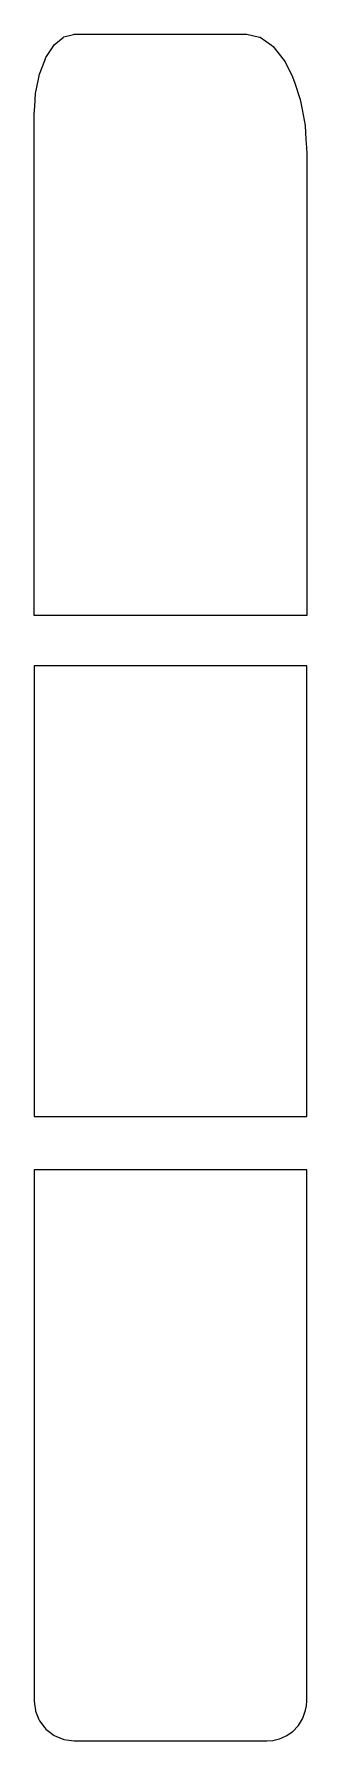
# Model space of a CAD drawing. Header units: metres. Extents: x 2.4 to 16, y -16 to 69.3.
import ezdxf

# ---------------------------------------------------------------- set-up
doc = ezdxf.new("R2010")
doc.units = ezdxf.units.M

msp = doc.modelspace()

# ---------------------------------------------------------------- linework, layer by layer
for p, q in [((3.4, 68.771), (3.84, 69.136)), ((3.84, 69.136), (3.882, 69.171)), ((3.882, 69.171), (4.361, 69.297)), ((4.361, 69.297), (4.4, 69.307)), ((4.4, 69.307), (12.679, 69.307)), ((12.679, 69.307), (13, 69.307)), ((13, 69.307), (13.638, 69.164)), ((13.638, 69.164), (13.676, 69.153)), ((13.676, 69.153), (14.244, 68.756)), ((2.986, 68.136), (3.348, 68.692)), ((3.348, 68.692), (3.4, 68.771)), ((14.244, 68.756), (14.325, 68.689)), ((14.325, 68.689), (14.81, 68.081)), ((2.668, 67.307), (2.928, 67.985)), ((2.928, 67.985), (2.986, 68.136)), ((14.81, 68.081), (14.914, 67.92)), ((14.914, 67.92), (15.293, 67.166)), ((2.468, 66.343), (2.617, 67.06)), ((2.617, 67.06), (2.668, 67.307)), ((15.293, 67.166), (15.41, 66.858)), ((15.41, 66.858), (15.669, 66.038)), ((2.4, 65.307), (2.425, 65.688)), ((2.425, 65.688), (2.468, 66.343)), ((15.669, 66.038), (15.772, 65.537)), ((2.4, 63.125), (2.4, 65.307)), ((15.772, 65.537), (15.913, 64.734)), ((15.913, 64.734), (15.952, 64.04)), ((15.952, 64.04), (15.982, 63.641)), ((15.982, 63.641), (16, 63.307)), ((16, 63.307), (16, 61.434)), ((2.4, 52.201), (2.4, 63.125)), ((16, 61.434), (16, 54.095)), ((16, 54.095), (16, 48.943)), ((2.4, 48.943), (2.4, 52.201)), ((2.4, 48.091), (2.4, 48.943)), ((16, 48.943), (16, 48.091)), ((16, 48.943), (16, 48.943)), ((2.4, 46.386), (2.4, 48.091)), ((16, 48.091), (16, 46.386)), ((2.4, 43.599), (2.4, 46.386)), ((16, 46.386), (16, 40.255)), ((2.4, 40.255), (2.4, 43.599)), ((12.029, 40.255), (2.4, 40.255)), ((16, 40.255), (12.029, 40.255)), ((6.371, 37.726), (2.4, 37.726)), ((2.4, 37.726), (2.4, 35.001)), ((16, 37.726), (6.371, 37.726)), ((16, 31.595), (16, 37.726)), ((2.4, 35.001), (2.4, 31.595)), ((2.4, 31.595), (2.4, 31.116)), ((16, 30.798), (16, 31.595)), ((2.4, 31.116), (2.4, 30.798)), ((2.4, 30.798), (2.4, 26.436)), ((16, 26.814), (16, 30.798)), ((16, 22.137), (16, 26.814)), ((16, 26.814), (16, 26.814)), ((2.4, 26.436), (2.4, 22.137)), ((2.4, 22.137), (2.4, 21.763)), ((2.4, 21.763), (2.4, 21.202)), ((16, 21.202), (16, 22.137)), ((2.4, 21.202), (2.4, 17.873)), ((16, 15.209), (16, 21.202)), ((2.4, 17.873), (2.4, 15.209)), ((2.4, 15.209), (6.589, 15.209)), ((6.589, 15.209), (16, 15.209)), ((11.811, 12.542), (2.4, 12.542)), ((2.4, 12.542), (2.4, 10.145)), ((16, 12.542), (11.811, 12.542)), ((16, 8.165), (16, 12.542)), ((2.4, 10.145), (2.4, 9.246)), ((2.4, 9.246), (2.4, 5.61)), ((16, 7.14), (16, 8.165)), ((16, 7.02), (16, 7.14)), ((16, 7.14), (16, 7.14)), ((16, -13.104), (16, 7.02)), ((2.4, 5.61), (2.4, 5.425)), ((2.4, 5.425), (2.4, 2.688)), ((2.4, 2.688), (2.4, 2.523)), ((2.4, 2.523), (2.4, 2.371)), ((2.4, 2.371), (2.4, 2.246)), ((2.4, 2.246), (2.4, -8.777)), ((2.4, -8.777), (2.4, -9.075)), ((2.4, -9.075), (2.4, -9.358)), ((2.4, -9.358), (2.4, -13.983)), ((16, -13.349), (16, -13.104)), ((16, -13.364), (16, -13.349)), ((16, -13.379), (16, -13.364)), ((16, -13.394), (16, -13.379)), ((16, -13.556), (16, -13.394)), ((16, -13.709), (16, -13.556)), ((2.4, -13.983), (2.4, -14)), ((2.4, -14), (2.409, -14.146)), ((2.409, -14.146), (2.463, -14.478)), ((2.463, -14.478), (2.468, -14.518)), ((15.797, -14.873), (15.943, -14.47)), ((15.943, -14.47), (15.984, -14.245)), ((15.984, -14.245), (15.985, -14.24)), ((15.985, -14.24), (15.986, -14.234)), ((15.986, -14.234), (16, -14)), ((16, -13.726), (16, -13.709)), ((16, -13.872), (16, -13.726)), ((16, -13.889), (16, -13.872)), ((16, -13.903), (16, -13.889)), ((16, -14), (16, -13.903)), ((2.468, -14.518), (2.637, -14.926)), ((2.637, -14.926), (2.668, -15)), ((2.668, -15), (2.937, -15.351)), ((2.937, -15.351), (2.986, -15.414)), ((15.313, -15.507), (15.55, -15.262)), ((15.55, -15.262), (15.578, -15.226)), ((15.578, -15.226), (15.785, -14.902)), ((15.785, -14.902), (15.797, -14.873)), ((2.986, -15.414), (3.049, -15.463)), ((3.049, -15.463), (3.401, -15.733)), ((3.401, -15.733), (3.475, -15.763)), ((3.475, -15.763), (3.882, -15.932)), ((3.882, -15.932), (4.128, -15.964)), ((4.128, -15.964), (4.269, -15.987)), ((4.269, -15.987), (4.4, -16)), ((4.4, -16), (12.911, -16)), ((12.911, -16), (14, -16)), ((14, -16), (14.299, -15.975)), ((14.299, -15.975), (14.369, -15.964)), ((14.369, -15.964), (14.643, -15.893)), ((14.643, -15.893), (14.727, -15.858)), ((14.727, -15.858), (14.998, -15.733)), ((14.998, -15.733), (15.265, -15.544)), ((15.265, -15.544), (15.313, -15.507))]:
    msp.add_line(p, q)

doc.saveas('drawing.dxf')
